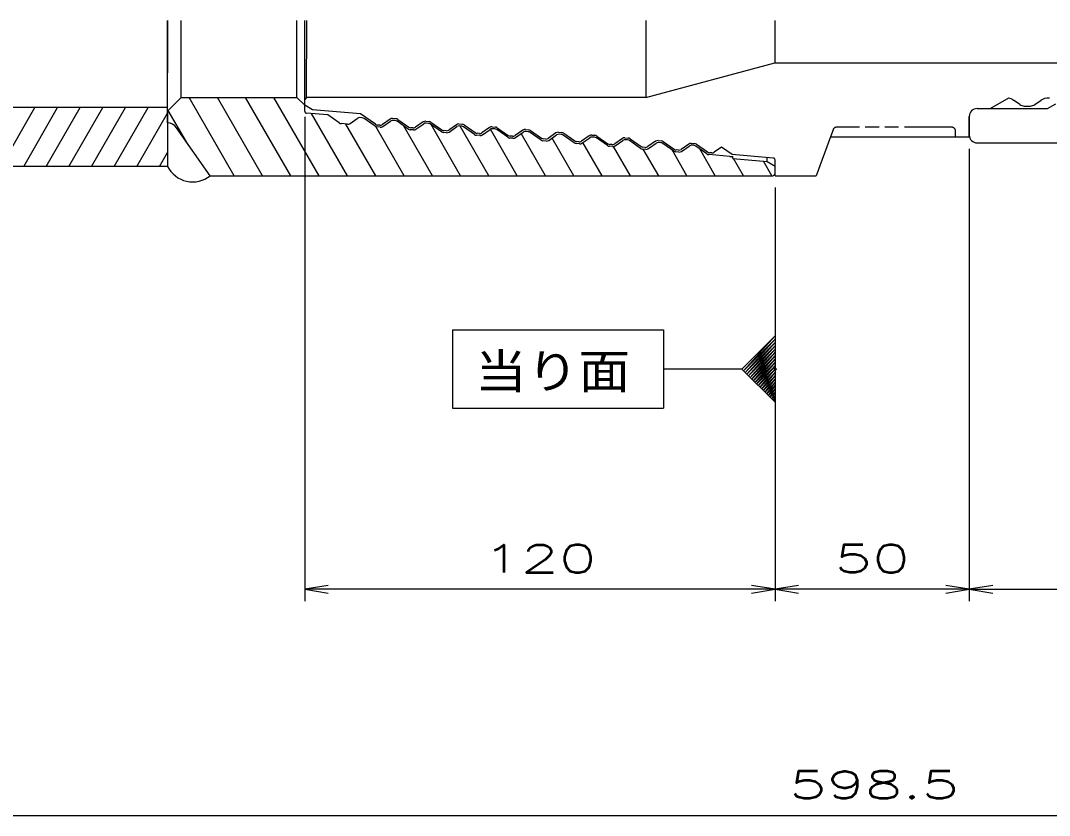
# Model space of a CAD drawing. Units: millimetres at full size, sheet at 1:1. Extents: x -2456 to -674, y 2522 to 3782.
# Drawn here: x -1472.5 to -1210.1, y 2955.4 to 3158.1 of the extents above; entities that cross this region are included whole.
import ezdxf
from ezdxf.enums import TextEntityAlignment as Align

# ---------------------------------------------------------------- set-up
doc = ezdxf.new("R2010")
doc.units = ezdxf.units.MM
doc.header["$PDMODE"] = 32
doc.header["$PDSIZE"] = 0.5
doc.linetypes.add('CHAIN_DOUBLE_DASH', pattern=[23.5, 12, -1.5, 3.5, -1.5, 3.5, -1.5])
for name, color, linetype, lineweight in [('02細線', 81, 'Continuous', 25), ('0_2', 7, 'Continuous', 25), ('1外形線', 7, 'Continuous', 25), ('外形線', 7, 'Continuous', 25), ('想像線', 6, 'CHAIN_DOUBLE_DASH', 25)]:
    doc.layers.add(name, color=color, linetype=linetype, lineweight=lineweight)
doc.styles.add('simplex.shx', font='')
doc.styles.get('simplex.shx').set_extended_font_data('simplex.shx')

# ---------------------------------------------------------------- blocks, each defined once
blk = doc.blocks.new('open_arrow')
at = {"color": 0, "linetype": 'Continuous', "lineweight": -2}
blk.add_lwpolyline([(7.5, 1.25), (0, 0), (7.5, -1.25)], dxfattribs=at)
blk = doc.blocks.new('A$C10CA1B61')
at = {"layer": '0_2'}
for p, q in [((-41.1363, 4.9999), (-14.2426, 4.9999)), ((-41.1363, 4.9999), (-41.1363, -5.0001)), ((-14.2426, 4.9999), (-14.2426, -5.0001)), ((-4.2432, 0.0003), (-0.0004, 4.2427)), ((0, 4.2427), (0, -4.2427)), ((-0.0004, -4.2425), (-4.2432, 0.0003)), ((-4.2426, -0.0001), (-14.2426, -0.0001)), ((-41.1363, -5.0001), (-14.2426, -5.0001))]:
    blk.add_line(p, q, dxfattribs=at)
blk.add_lwpolyline([(0, -4.2427), (-4.2426, -0.0001), (0, 4.2427), (0, -4.2427), (0, -3.8184), (-0.2121, -4.0306), (0, -3.3942), (-0.4243, -3.8184), (0, -2.9699), (-0.6364, -3.6063), (0, -2.5456), (-0.8485, -3.3942), (0, -2.1214), (-1.0607, -3.182), (0, -1.6971), (-1.2728, -2.9699), (0, -1.2728), (-1.4849, -2.7578), (0, -0.8485), (-1.697, -2.5457), (0, -0.4243), (-1.9092, -2.3335), (0, 0), (-2.1213, -2.1214), (0, 0.4243), (-2.3334, -1.9093), (0, 0.8485), (-2.5456, -1.6971), (0, 1.2728), (-2.7577, -1.485), (0, 1.6971), (-2.9698, -1.2729), (0, 2.1214), (-3.182, -1.0608), (0, 2.5456), (-3.3941, -0.8486), (0, 2.9699), (-3.6062, -0.6365), (0, 3.3942), (-3.8183, -0.4244), (0, 3.8184), (-4.0305, -0.2122), (0, 4.2427)], dxfattribs=at)
blk.add_point((0, -0.0001), dxfattribs=at)
at = {"layer": '0_2', "style": 'simplex.shx', "width": 1.1}
blk.add_text('当り面', height=4.399, dxfattribs=at).set_placement((-38.2791, -3.8001), align=Align.BOTTOM_LEFT)

msp = doc.modelspace()

# ---------------------------------------------------------------- linework, layer by layer
at = {"layer": '02細線'}
for p, q in [((-1417.979, 3118.512), (-1429.531, 3138.521)), ((-1410.762, 3118.512), (-1422.314, 3138.521)), ((-1403.546, 3118.512), (-1415.097, 3138.521)), ((-1396.329, 3118.512), (-1407.881, 3138.521)), ((-1477.49, 3120.912), (-1468.83, 3135.912)), ((-1471.717, 3120.912), (-1463.056, 3135.912)), ((-1465.943, 3120.912), (-1457.283, 3135.912)), ((-1460.17, 3120.912), (-1451.509, 3135.912)), ((-1454.396, 3120.912), (-1445.736, 3135.912)), ((-1448.623, 3120.912), (-1439.962, 3135.912)), ((-1442.849, 3120.912), (-1435.03, 3134.455)), ((-1430.206, 3127.189), (-1434.838, 3135.213)), ((-1389.112, 3118.512), (-1398.27, 3134.374)), ((-1381.895, 3118.512), (-1389.522, 3131.723)), ((-1374.678, 3118.512), (-1381.926, 3131.067)), ((-1367.461, 3118.512), (-1374.856, 3131.32)), ((-1360.244, 3118.512), (-1367.804, 3131.605)), ((-1353.027, 3118.512), (-1360.361, 3131.215)), ((-1345.81, 3118.512), (-1352.669, 3130.391)), ((-1338.594, 3118.512), (-1344.804, 3129.268)), ((-1331.377, 3118.512), (-1336.937, 3128.143)), ((-1324.16, 3118.512), (-1329.07, 3127.017)), ((-1316.943, 3118.512), (-1321.254, 3125.978)), ((-1437.076, 3120.912), (-1435.03, 3124.455)), ((-1309.726, 3118.512), (-1313.654, 3125.316)), ((-1302.509, 3118.512), (-1306.323, 3125.117)), ((-1295.292, 3118.512), (-1299.27, 3125.402)), ((-1290.797, 3123.226), (-1290.909, 3123.42)), ((-1288.075, 3118.512), (-1290.605, 3122.893)), ((-1280.859, 3118.512), (-1283.023, 3122.262))]:
    msp.add_line(p, q, dxfattribs=at)
at = {"layer": '02細線', "color": 7}
for p, q in [((-1400.03, 3133.521), (-1400.03, 3010.05)), ((-1230.517, 3125.412), (-1230.517, 3010.05)), ((-1280.03, 3115.512), (-1280.03, 3010.05)), ((-1280.03, 3115.512), (-1280.03, 3010.05)), ((-1280.03, 3013.05), (-1400.03, 3013.05)), ((-1230.517, 3013.05), (-1280.03, 3013.05))]:
    msp.add_line(p, q, dxfattribs=at)
at = {"layer": '0_2'}
for p, q in [((-1230.517, 3125.412), (-1230.517, 3010.05)), ((-1230.517, 3013.05), (-955.517, 3013.05)), ((-1554.017, 2955.374), (-955.517, 2955.374))]:
    msp.add_line(p, q, dxfattribs=at)
at = {"layer": '1外形線'}
for p, q in [((-1435.03, 3135.021), (-1435.03, 3158.106)), ((-1431.53, 3138.521), (-1431.53, 3158.106)), ((-1402.03, 3138.521), (-1402.03, 3158.106)), ((-1400.03, 3138.012), (-1400.03, 3158.106)), ((-1400.03, 3136.521), (-1400.03, 3158.106)), ((-1400.03, 3138.012), (-1400.03, 3158.106)), ((-1399.53, 3138.512), (-1399.526, 3158.106)), ((-1313.03, 3158.106), (-1313.03, 3138.512)), ((-1280.099, 3158.106), (-1280.099, 3147.336)), ((-1313.03, 3138.512), (-1280.099, 3147.336)), ((-1280.099, 3147.336), (-1129.775, 3147.336)), ((-1435.03, 3141.937), (-1435.03, 3144.937)), ((-1431.53, 3138.521), (-1435.03, 3135.021)), ((-1431.53, 3138.521), (-1402.03, 3138.521)), ((-1400.03, 3136.521), (-1402.03, 3138.521)), ((-1399.53, 3138.512), (-1400.03, 3138.012)), ((-1400.03, 3136.512), (-1400.03, 3138.012)), ((-1400.03, 3134.981), (-1400.03, 3136.521)), ((-1398.037, 3135.346), (-1400.03, 3136.512)), ((-1313.03, 3138.512), (-1399.53, 3138.512)), ((-1220.517, 3138.312), (-1225.107, 3135.662)), ((-1217.629, 3136.674), (-1219.205, 3137.778)), ((-1217.629, 3136.674), (-1219.205, 3137.778)), ((-1216.482, 3136.312), (-1214.858, 3136.312)), ((-1213.806, 3136.674), (-1212.133, 3137.845)), ((-1210.517, 3135.662), (-1208.424, 3136.87)), ((-1435.03, 3135.912), (-1883.695, 3135.912)), ((-1435.03, 3132.018), (-1435.03, 3135.912)), ((-1435.03, 3135.021), (-1435.03, 3132.018)), ((-1394.097, 3134.026), (-1399.572, 3134.483)), ((-1385.796, 3134.326), (-1398.037, 3135.346)), ((-1391.202, 3131.999), (-1394.097, 3134.026)), ((-1381.965, 3131.643), (-1385.796, 3134.326)), ((-1230.517, 3133.662), (-1230.517, 3128.912)), ((-1230.517, 3133.662), (-1230.517, 3129.412)), ((-1230.517, 3128.412), (-1230.517, 3133.662)), ((-1228.517, 3135.662), (-1225.107, 3135.662)), ((-1225.107, 3135.662), (-1210.517, 3135.662)), ((-1435.03, 3132.018), (-1435.03, 3120.912)), ((-1435.03, 3132.018), (-1435.03, 3120.912)), ((-1389.123, 3131.689), (-1390.711, 3131.822)), ((-1388.466, 3131.867), (-1386.605, 3133.17)), ((-1385.38, 3133.3), (-1385.949, 3133.347)), ((-1382.078, 3131.154), (-1384.889, 3133.122)), ((-1380.88, 3131.416), (-1381.474, 3131.466)), ((-1378.266, 3132.965), (-1380.224, 3131.594)), ((-1380.107, 3131.086), (-1378.138, 3132.464)), ((-1376.785, 3133.073), (-1377.609, 3133.142)), ((-1376.913, 3132.594), (-1377.482, 3132.642)), ((-1373.611, 3130.449), (-1376.422, 3132.417)), ((-1376.295, 3132.896), (-1373.498, 3130.938)), ((-1369.799, 3132.259), (-1371.757, 3130.888)), ((-1371.64, 3130.38), (-1369.671, 3131.759)), ((-1369.142, 3132.436), (-1368.318, 3132.368)), ((-1368.446, 3131.889), (-1369.015, 3131.936)), ((-1365.144, 3129.743), (-1367.955, 3131.711)), ((-1367.828, 3132.19), (-1365.031, 3130.232)), ((-1361.332, 3131.553), (-1363.29, 3130.183)), ((-1363.173, 3129.675), (-1361.204, 3131.053)), ((-1360.675, 3131.731), (-1359.851, 3131.662)), ((-1359.979, 3131.183), (-1360.548, 3131.231)), ((-1359.361, 3131.485), (-1356.564, 3129.527)), ((-1352.208, 3131.025), (-1351.384, 3130.957)), ((-1424.13, 3118.512), (-1432.693, 3130.741)), ((-1380.764, 3130.908), (-1381.588, 3130.977)), ((-1372.297, 3130.203), (-1373.121, 3130.271)), ((-1372.413, 3130.711), (-1373.007, 3130.76)), ((-1363.83, 3129.497), (-1364.654, 3129.566)), ((-1363.946, 3130.005), (-1364.54, 3130.055)), ((-1356.677, 3129.038), (-1359.488, 3131.006)), ((-1355.363, 3128.792), (-1356.187, 3128.86)), ((-1355.479, 3129.3), (-1356.073, 3129.349)), ((-1352.865, 3130.848), (-1354.823, 3129.477)), ((-1354.706, 3128.969), (-1352.737, 3130.348)), ((-1351.512, 3130.478), (-1352.081, 3130.525)), ((-1348.21, 3128.332), (-1351.021, 3130.3)), ((-1350.894, 3130.779), (-1348.097, 3128.821)), ((-1347.012, 3128.594), (-1347.606, 3128.644)), ((-1344.398, 3130.142), (-1346.356, 3128.771)), ((-1346.239, 3128.263), (-1344.27, 3129.642)), ((-1343.741, 3130.32), (-1342.917, 3130.251)), ((-1343.045, 3129.772), (-1343.614, 3129.819)), ((-1339.743, 3127.626), (-1342.554, 3129.595)), ((-1342.427, 3130.074), (-1339.63, 3128.115)), ((-1335.931, 3129.437), (-1337.889, 3128.066)), ((-1337.772, 3127.558), (-1335.803, 3128.936)), ((-1335.274, 3129.614), (-1334.45, 3129.545)), ((-1334.578, 3129.066), (-1335.147, 3129.114)), ((-1331.276, 3126.921), (-1334.087, 3128.889)), ((-1333.96, 3129.368), (-1331.163, 3127.41)), ((-1327.464, 3128.731), (-1329.422, 3127.36)), ((-1326.807, 3128.909), (-1325.983, 3128.84)), ((-1326.111, 3128.361), (-1326.68, 3128.408)), ((-1325.493, 3128.662), (-1322.696, 3126.704)), ((-1265.927, 3128.412), (-1269.53, 3118.512)), ((-1265.927, 3128.412), (-1230.517, 3128.412)), ((-1346.896, 3128.086), (-1347.72, 3128.155)), ((-1338.429, 3127.38), (-1339.253, 3127.449)), ((-1338.545, 3127.888), (-1339.139, 3127.938)), ((-1329.962, 3126.675), (-1330.786, 3126.743)), ((-1330.078, 3127.183), (-1330.672, 3127.232)), ((-1329.305, 3126.852), (-1327.336, 3128.231)), ((-1322.809, 3126.215), (-1325.62, 3128.183)), ((-1321.495, 3125.969), (-1322.319, 3126.038)), ((-1321.611, 3126.477), (-1322.205, 3126.527)), ((-1318.997, 3128.026), (-1320.955, 3126.655)), ((-1320.838, 3126.147), (-1318.869, 3127.525)), ((-1318.34, 3128.203), (-1317.516, 3128.134)), ((-1317.644, 3127.655), (-1318.213, 3127.703)), ((-1314.342, 3125.51), (-1317.153, 3127.478)), ((-1317.026, 3127.957), (-1314.229, 3125.999)), ((-1313.144, 3125.772), (-1313.738, 3125.821)), ((-1310.53, 3127.32), (-1312.488, 3125.949)), ((-1312.371, 3125.441), (-1310.402, 3126.82)), ((-1309.873, 3127.497), (-1309.049, 3127.429)), ((-1309.177, 3126.95), (-1309.746, 3126.997)), ((-1305.875, 3124.804), (-1308.686, 3126.772)), ((-1308.559, 3127.251), (-1305.762, 3125.293)), ((-1302.063, 3126.614), (-1304.021, 3125.244)), ((-1303.904, 3124.735), (-1301.935, 3126.114)), ((-1301.406, 3126.792), (-1300.582, 3126.723)), ((-1300.71, 3126.244), (-1301.279, 3126.292)), ((-1297.408, 3124.099), (-1300.219, 3126.067)), ((-1300.092, 3126.546), (-1297.295, 3124.587)), ((-1293.704, 3125.833), (-1295.554, 3124.538)), ((-1290.977, 3123.925), (-1293.704, 3125.833)), ((-1228.517, 3126.912), (-1180.517, 3126.912)), ((-1313.028, 3125.264), (-1313.852, 3125.332)), ((-1304.561, 3124.558), (-1305.385, 3124.627)), ((-1304.677, 3125.066), (-1305.271, 3125.116)), ((-1291.611, 3123.479), (-1296.918, 3123.921)), ((-1296.21, 3124.361), (-1296.804, 3124.41)), ((-1291.611, 3123.479), (-1290.797, 3123.411)), ((-1280.489, 3123.05), (-1290.977, 3123.925)), ((-1282.023, 3122.178), (-1282.023, 3123.178)), ((-1435.03, 3120.912), (-1887.191, 3120.912)), ((-1290.797, 3122.909), (-1282.023, 3122.178)), ((-1282.023, 3122.178), (-1280.03, 3121.012)), ((-1280.03, 3118.512), (-1280.03, 3122.552)), ((-1280.03, 3119.012), (-1280.03, 3121.012)), ((-1424.13, 3118.512), (-1280.53, 3118.512)), ((-1280.53, 3118.512), (-1280.03, 3119.012)), ((-1280.03, 3118.512), (-1269.53, 3118.512))]:
    msp.add_line(p, q, dxfattribs=at)
for centre, radius, start, end in [((-1220.914, 3135.312), 3, 54.72825, 83.10991), ((-1216.482, 3138.312), 2, 235, 270), ((-1214.953, 3138.312), 2, 270, 305), ((-1210.524, 3135.313), 3, 81.31876, 127.56752), ((-1399.53, 3134.981), 0.5, 180, 265.2364), ((-1228.517, 3133.662), 2, 90, 180), ((-1435.151, 3129.021), 3, 35, 87.69783), ((-1390.628, 3132.818), 1, 235, 265.2364), ((-1389.04, 3132.686), 1, 265.2364, 305), ((-1386.032, 3132.351), 1, 85.2364, 125), ((-1385.463, 3132.303), 1, 55, 85.2364), ((-1381.505, 3131.973), 1, 235, 265.2364), ((-1381.391, 3132.462), 1, 235, 265.2364), ((-1380.797, 3132.413), 1, 265.2364, 305), ((-1380.681, 3131.905), 1, 265.2364, 305), ((-1377.692, 3132.145), 1, 85.2364, 125), ((-1377.565, 3131.645), 1, 85.2364, 125), ((-1376.996, 3131.598), 1, 55, 85.2364), ((-1376.868, 3132.077), 1, 55, 85.2364), ((-1369.225, 3131.44), 1, 85.2364, 125), ((-1369.098, 3130.94), 1, 85.2364, 125), ((-1368.529, 3130.892), 1, 55, 85.2364), ((-1368.401, 3131.371), 1, 55, 85.2364), ((-1360.758, 3130.734), 1, 85.2364, 125), ((-1360.631, 3130.234), 1, 85.2364, 125), ((-1360.062, 3130.187), 1, 55, 85.2364), ((-1359.934, 3130.666), 1, 55, 85.2364), ((-1352.291, 3130.029), 1, 85.2364, 125), ((-1373.038, 3131.268), 1, 235, 265.2364), ((-1372.924, 3131.757), 1, 235, 265.2364), ((-1372.33, 3131.707), 1, 265.2364, 305), ((-1372.214, 3131.199), 1, 265.2364, 305), ((-1364.571, 3130.562), 1, 235, 265.2364), ((-1364.457, 3131.051), 1, 235, 265.2364), ((-1363.863, 3131.002), 1, 265.2364, 305), ((-1363.747, 3130.494), 1, 265.2364, 305), ((-1356.104, 3129.857), 1, 235, 265.2364), ((-1355.99, 3130.346), 1, 235, 265.2364), ((-1355.396, 3130.296), 1, 265.2364, 305), ((-1355.28, 3129.788), 1, 265.2364, 305), ((-1352.164, 3129.528), 1, 85.2364, 125), ((-1351.595, 3129.481), 1, 55, 85.2364), ((-1351.467, 3129.96), 1, 55, 85.2364), ((-1347.523, 3129.64), 1, 235, 265.2364), ((-1346.929, 3129.591), 1, 265.2364, 305), ((-1343.824, 3129.323), 1, 85.2364, 125), ((-1343.697, 3128.823), 1, 85.2364, 125), ((-1343.128, 3128.775), 1, 55, 85.2364), ((-1343, 3129.254), 1, 55, 85.2364), ((-1335.357, 3128.618), 1, 85.2364, 125), ((-1335.23, 3128.117), 1, 85.2364, 125), ((-1334.661, 3128.07), 1, 55, 85.2364), ((-1334.533, 3128.549), 1, 55, 85.2364), ((-1326.89, 3127.912), 1, 85.2364, 125), ((-1326.763, 3127.412), 1, 85.2364, 125), ((-1326.066, 3127.843), 1, 55, 85.2364), ((-1228.517, 3128.912), 2, 180, 270), ((-1347.637, 3129.151), 1, 235, 265.2364), ((-1346.813, 3129.083), 1, 265.2364, 305), ((-1339.17, 3128.446), 1, 235, 265.2364), ((-1339.056, 3128.935), 1, 235, 265.2364), ((-1338.462, 3128.885), 1, 265.2364, 305), ((-1338.346, 3128.377), 1, 265.2364, 305), ((-1330.703, 3127.74), 1, 235, 265.2364), ((-1330.589, 3128.229), 1, 235, 265.2364), ((-1329.995, 3128.179), 1, 265.2364, 305), ((-1329.879, 3127.671), 1, 265.2364, 305), ((-1326.194, 3127.364), 1, 55, 85.2364), ((-1322.236, 3127.034), 1, 235, 265.2364), ((-1322.122, 3127.523), 1, 235, 265.2364), ((-1321.528, 3127.474), 1, 265.2364, 305), ((-1321.412, 3126.966), 1, 265.2364, 305), ((-1318.423, 3127.206), 1, 85.2364, 125), ((-1318.296, 3126.706), 1, 85.2364, 125), ((-1317.727, 3126.659), 1, 55, 85.2364), ((-1317.599, 3127.138), 1, 55, 85.2364), ((-1313.655, 3126.818), 1, 235, 265.2364), ((-1313.061, 3126.768), 1, 265.2364, 305), ((-1309.956, 3126.501), 1, 85.2364, 125), ((-1309.829, 3126.001), 1, 85.2364, 125), ((-1309.26, 3125.953), 1, 55, 85.2364), ((-1309.132, 3126.432), 1, 55, 85.2364), ((-1301.489, 3125.795), 1, 85.2364, 125), ((-1301.362, 3125.295), 1, 85.2364, 125), ((-1300.793, 3125.248), 1, 55, 85.2364), ((-1300.665, 3125.727), 1, 55, 85.2364), ((-1313.769, 3126.329), 1, 235, 265.2364), ((-1312.945, 3126.26), 1, 265.2364, 305), ((-1305.302, 3125.623), 1, 235, 265.2364), ((-1305.188, 3126.112), 1, 235, 265.2364), ((-1304.594, 3126.063), 1, 265.2364, 305), ((-1304.478, 3125.555), 1, 265.2364, 305), ((-1296.835, 3124.918), 1, 235, 265.2364), ((-1296.721, 3125.407), 1, 235, 265.2364), ((-1296.127, 3125.357), 1, 265.2364, 305), ((-1428.592, 3124.199), 7.229, 207.04767, 308.11744), ((-1280.53, 3122.552), 0.5, 0, 85.2364)]:
    msp.add_arc(centre, radius, start, end, dxfattribs=at)
at = {"layer": '外形線'}
for p, q in [((-1435.026, 3158.106), (-1435.026, 3144.762)), ((-1290.797, 3122.909), (-1290.797, 3123.411))]:
    msp.add_line(p, q, dxfattribs=at)
at = {"layer": '想像線'}
for p, q in [((-1265.256, 3130.254), (-1265.927, 3128.412)), ((-1235.017, 3130.912), (-1264.317, 3130.912)), ((-1234.017, 3128.412), (-1234.017, 3129.912))]:
    msp.add_line(p, q, dxfattribs=at)
for centre, start, end in [((-1264.317, 3129.912), 90, 160), ((-1235.017, 3129.912), 0, 90)]:
    msp.add_arc(centre, 1, start, end, dxfattribs=at)

# ---------------------------------------------------------------- block references
at = {"xscale": 2, "yscale": 2}
msp.add_blockref('A$C10CA1B61', (-1280.03, 3069.231), dxfattribs=at)
at = {"layer": '02細線', "color": 7, "xscale": 0.8, "yscale": 0.8}
for p in [(-1400.03, 3013.05), (-1280.03, 3013.05)]:
    msp.add_blockref('open_arrow', p, dxfattribs=at)
at = {"layer": '02細線', "color": 7, "xscale": 0.8, "yscale": 0.8, "rotation": 180}
for p in [(-1280.03, 3013.05), (-1230.517, 3013.05)]:
    msp.add_blockref('open_arrow', p, dxfattribs=at)
at = {"layer": '0_2', "xscale": 0.8, "yscale": 0.8}
msp.add_blockref('open_arrow', (-1230.517, 3013.05), dxfattribs=at)

# ---------------------------------------------------------------- texts
at = {"layer": '02細線', "color": 7, "style": 'simplex.shx', "width": 1.6}
for s, p in [('120', (-1340.03, 3020.85)), ('50', (-1255.274, 3020.85))]:
    msp.add_text(s, height=7.038, dxfattribs=at).set_placement(p, align=Align.MIDDLE_CENTER)
at = {"layer": '0_2', "style": 'simplex.shx', "width": 1.6}
msp.add_text('598.5', height=7.038, dxfattribs=at).set_placement((-1254.767, 2963.174), align=Align.MIDDLE_CENTER)

doc.saveas('drawing.dxf')
